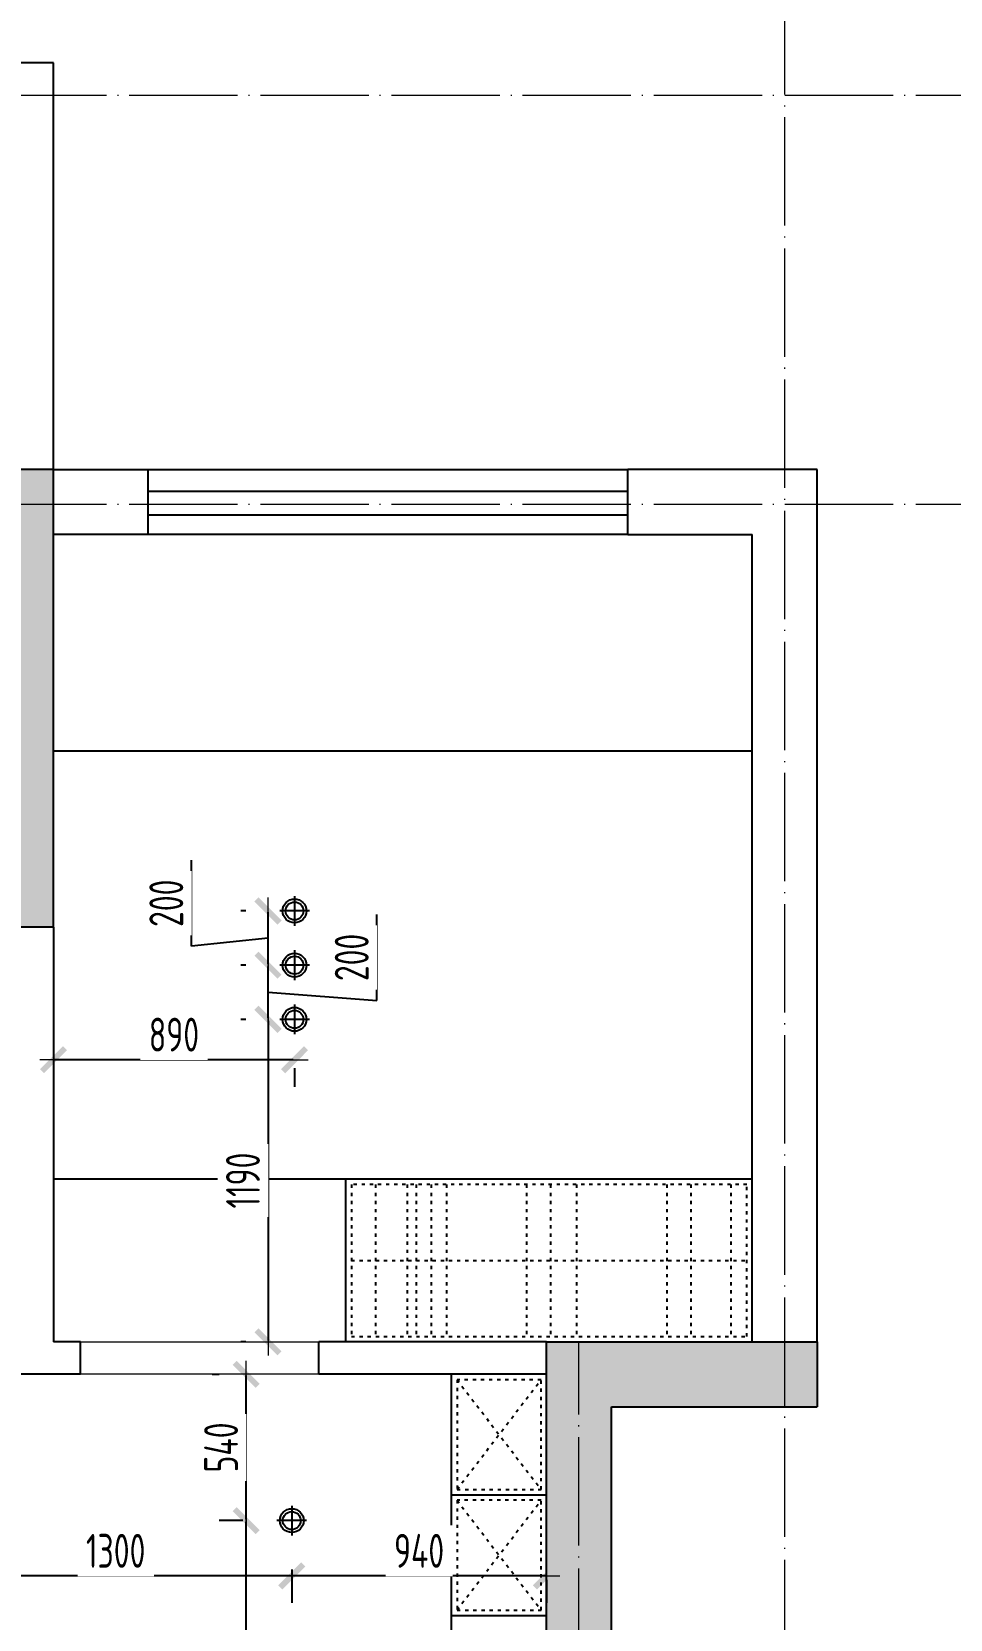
# Model space of a CAD drawing. Header units: inches. Extents: x 600 to 250244, y -404780 to 1000.
# Drawn here: x 174407 to 177798, y -326034 to -320175 of the extents above; entities that cross this region are included whole.
import ezdxf

# ---------------------------------------------------------------- set-up
doc = ezdxf.new("R2010")
doc.units = ezdxf.units.IN
doc.header["$MEASUREMENT"] = 0
doc.linetypes.add('ACAD_ISO03W100', pattern=[30, 12, -18])
doc.linetypes.add('DOTE', pattern=[2.42, 2, -0.2, 0.02, -0.2])
for name, color, linetype in [('D-ARCHI', 250, 'Continuous'), ('EVH 立面填充', 8, 'Continuous'), ('IBS-003-建筑窗框', 3, 'Continuous'), ('IBS-182-原建筑非承重墙', 150, 'Continuous'), ('IBS-200-原建筑承重墙柱', 200, 'Continuous'), ('IBS-63-原建筑窗', 63, 'Continuous'), ('IDS-040-固定高家具', 40, 'Continuous'), ('IRC-2-天花灯具', 2, 'Continuous'), ('IRC-30-天花轮廓线', 30, 'Continuous')]:
    doc.layers.add(name, color=color, linetype=linetype)
doc.layers.add('天棚材质标注', color=2, linetype='Continuous', lineweight=5)
doc.layers.add('门', color=65, linetype='Continuous', lineweight=13)
doc.styles.add('HBA-DIMT', font='ARCHS.SHX', dxfattribs={"width": 0.8})
doc.dimstyles.new('HBA_40', dxfattribs={"dimscale": 50, "dimtxt": 2.5, "dimasz": 0.1, "dimexe": 2, "dimexo": 2.5, "dimgap": 0.6, "dimtad": 1, "dimdec": 0, "dimrnd": 5, "dimzin": 0, "dimtxsty": 'HBA-DIMT', "dimblk": 'HBA_DIMENSION_TICK', "dimblk1": 'HBA_DIMENSION_TICK', "dimblk2": 'HBA_DIMENSION_TICK', "dimcen": 0.125, "dimclrd": 44, "dimclre": 44, "dimclrt": 2, "dimadec": 0, "dimazin": 0, "dimtfac": 1, "dimtdec": 0, "dimtix": 1, "dimtmove": 1, "dimatfit": 3, "dimldrblk": 'HBA_Leader_Dot', "dimfxl": 0, "dimtvp": 1, "dimtfill": 1, "dimtolj": 1, "dimtzin": 0, "dimarcsym": 0})

# ---------------------------------------------------------------- blocks, each defined once
blk = doc.blocks.new('A$C2C253EB8')
at = {"layer": 'IRC-2-天花灯具', "color": 250}
for p, q in [((55, 0), (55, 110)), ((0, 55), (110, 55))]:
    blk.add_line(p, q, dxfattribs=at)
at = {"layer": 'IRC-2-天花灯具', "color": 2}
blk.add_ellipse((55, 55), major_axis=(44, 0), ratio=1, start_param=1.571461413961594, end_param=7.85464672114118, dxfattribs=at)
at = {"layer": 'IRC-2-天花灯具', "color": 251}
blk.add_ellipse((55, 55), major_axis=(33, 0), ratio=1, start_param=1.570667, end_param=7.853852, dxfattribs=at)
blk = doc.blocks.new('HBA_DIMENSION_TICK')
at = {"color": 0, "linetype": 'ByBlock'}
for p, q in [((-10, 0), (0, 0)), ((0, 0), (10, 0))]:
    blk.add_line(p, q, dxfattribs=at)
at = {"color": 50, "linetype": 'ByBlock'}
blk.add_solid([(-10, -7), (-7, -10), (7, 10), (10, 7)], dxfattribs=at)
blk = doc.blocks.new('*D483')
at = {"layer": 'Defpoints', "color": 0, "transparency": 16777216}
for p in [(175198.5, -325670.4), (175311.9, -325670.4), (175311.9, -327065.4)]:
    blk.add_point(p, dxfattribs=at)
at = {"layer": '天棚材质标注', "color": 44, "lineweight": -2, "transparency": 16777216}
for p, q in [((175186.9, -325670.4), (175098.5, -325670.4)), ((175198.5, -327060.4), (175198.5, -325675.4)), ((175186.9, -327065.4), (175098.5, -327065.4))]:
    blk.add_line(p, q, dxfattribs=at)
at = {"layer": '天棚材质标注', "color": 44, "lineweight": -2, "transparency": 16777216, "xscale": 5, "yscale": 5, "zscale": 5}
for p, rotation in [((175198.5, -325670.4), 90), ((175198.5, -327065.4), 270)]:
    blk.add_blockref('HBA_DIMENSION_TICK', p, dxfattribs=dict(at, rotation=rotation))
at = {"layer": '天棚材质标注', "color": 2, "transparency": 16777216, "insert": (175106, -326367.9), "char_height": 125, "attachment_point": 5, "rotation": 90, "style": 'HBA-DIMT', "bg_fill": 3, "box_fill_scale": 1.25, "bg_fill_color": 256, "bg_fill_true_color": 13158600, "bg_fill_transparency": 0}
blk.add_mtext('\\A1;1395', dxfattribs=at)
blk = doc.blocks.new('HBA_Leader_Dot')
at = {"color": 0, "linetype": 'ByBlock'}
blk.add_line((-5, 0), (-10, 0), dxfattribs=at)
at = {"color": 0, "linetype": 'ByBlock', "const_width": 5}
blk.add_lwpolyline([(-2.5, 0, 1), (2.5, 0, 1)], format="xyb", close=True, dxfattribs=at)
blk = doc.blocks.new('*D484')
at = {"layer": 'Defpoints', "color": 0, "transparency": 16777216}
for p in [(175198.5, -325130.4), (175198.5, -325130.4), (175311.9, -325670.4)]:
    blk.add_point(p, dxfattribs=at)
at = {"layer": '天棚材质标注', "color": 44, "lineweight": -2, "transparency": 16777216}
for p, q in [((175073.5, -325130.4), (175098.5, -325130.4)), ((175198.5, -325665.4), (175198.5, -325135.4)), ((175186.9, -325670.4), (175098.5, -325670.4))]:
    blk.add_line(p, q, dxfattribs=at)
at = {"layer": '天棚材质标注', "color": 44, "lineweight": -2, "transparency": 16777216, "xscale": 5, "yscale": 5, "zscale": 5}
for p, rotation in [((175198.5, -325130.4), 90), ((175198.5, -325670.4), 270)]:
    blk.add_blockref('HBA_DIMENSION_TICK', p, dxfattribs=dict(at, rotation=rotation))
at = {"layer": '天棚材质标注', "color": 2, "transparency": 16777216, "insert": (175106, -325400.4), "char_height": 125, "attachment_point": 5, "rotation": 90, "style": 'HBA-DIMT', "bg_fill": 3, "box_fill_scale": 1.25, "bg_fill_color": 256, "bg_fill_true_color": 13158600, "bg_fill_transparency": 0}
blk.add_mtext('\\A1;540', dxfattribs=at)
blk = doc.blocks.new('*D485')
at = {"layer": 'Defpoints', "color": 0, "transparency": 16777216}
for p in [(175366.9, -325725.4), (176307.1, -325763.4), (175366.9, -325874.5)]:
    blk.add_point(p, dxfattribs=at)
at = {"layer": '天棚材质标注', "color": 44, "lineweight": -2, "transparency": 16777216}
for p, q in [((175366.9, -325850.4), (175366.9, -325974.5)), ((176302.1, -325874.5), (175371.9, -325874.5)), ((176307.1, -325888.4), (176307.1, -325974.5))]:
    blk.add_line(p, q, dxfattribs=at)
at = {"layer": '天棚材质标注', "color": 44, "lineweight": -2, "transparency": 16777216, "xscale": 5, "yscale": 5, "zscale": 5, "rotation": 180}
blk.add_blockref('HBA_DIMENSION_TICK', (175366.9, -325874.5), dxfattribs=at)
at = {"layer": '天棚材质标注', "color": 44, "lineweight": -2, "transparency": 16777216, "xscale": 5, "yscale": 5, "zscale": 5}
blk.add_blockref('HBA_DIMENSION_TICK', (176307.1, -325874.5), dxfattribs=at)
at = {"layer": '天棚材质标注', "color": 2, "transparency": 16777216, "insert": (175837, -325782), "char_height": 125, "attachment_point": 5, "style": 'HBA-DIMT', "bg_fill": 3, "box_fill_scale": 1.25, "bg_fill_color": 256, "bg_fill_true_color": 13158600, "bg_fill_transparency": 0}
blk.add_mtext('\\A1;940', dxfattribs=at)
blk = doc.blocks.new('*D486')
at = {"layer": 'Defpoints', "color": 0, "transparency": 16777216}
for p in [(174066.9, -325725.4), (175366.9, -325725.4), (174066.9, -325874.5)]:
    blk.add_point(p, dxfattribs=at)
at = {"layer": '天棚材质标注', "color": 44, "lineweight": -2, "transparency": 16777216}
for p, q in [((174066.9, -325850.4), (174066.9, -325974.5)), ((175361.9, -325874.5), (174071.9, -325874.5)), ((175366.9, -325850.4), (175366.9, -325974.5))]:
    blk.add_line(p, q, dxfattribs=at)
at = {"layer": '天棚材质标注', "color": 44, "lineweight": -2, "transparency": 16777216, "xscale": 5, "yscale": 5, "zscale": 5, "rotation": 180}
blk.add_blockref('HBA_DIMENSION_TICK', (174066.9, -325874.5), dxfattribs=at)
at = {"layer": '天棚材质标注', "color": 44, "lineweight": -2, "transparency": 16777216, "xscale": 5, "yscale": 5, "zscale": 5}
blk.add_blockref('HBA_DIMENSION_TICK', (175366.9, -325874.5), dxfattribs=at)
at = {"layer": '天棚材质标注', "color": 2, "transparency": 16777216, "insert": (174716.9, -325782), "char_height": 125, "attachment_point": 5, "style": 'HBA-DIMT', "bg_fill": 3, "box_fill_scale": 1.25, "bg_fill_color": 256, "bg_fill_true_color": 13158600, "bg_fill_transparency": 0}
blk.add_mtext('\\A1;1300', dxfattribs=at)
blk = doc.blocks.new('*D492')
at = {"layer": 'Defpoints', "color": 0, "transparency": 16777216}
for p in [(174487.1, -323875.2), (175377.3, -323875.2), (174487.1, -323969.2)]:
    blk.add_point(p, dxfattribs=at)
at = {"layer": '天棚材质标注', "color": 44, "lineweight": -2, "transparency": 16777216}
for p, q in [((175372.3, -323969.2), (174492.1, -323969.2)), ((174487.1, -324000.2), (174487.1, -324069.2)), ((175377.3, -324000.2), (175377.3, -324069.2))]:
    blk.add_line(p, q, dxfattribs=at)
at = {"layer": '天棚材质标注', "color": 44, "lineweight": -2, "transparency": 16777216, "xscale": 5, "yscale": 5, "zscale": 5, "rotation": 180}
blk.add_blockref('HBA_DIMENSION_TICK', (174487.1, -323969.2), dxfattribs=at)
at = {"layer": '天棚材质标注', "color": 44, "lineweight": -2, "transparency": 16777216, "xscale": 5, "yscale": 5, "zscale": 5}
blk.add_blockref('HBA_DIMENSION_TICK', (175377.3, -323969.2), dxfattribs=at)
at = {"layer": '天棚材质标注', "color": 2, "transparency": 16777216, "insert": (174932.2, -323876.7), "char_height": 125, "attachment_point": 5, "style": 'HBA-DIMT', "bg_fill": 3, "box_fill_scale": 1.25, "bg_fill_color": 256, "bg_fill_true_color": 13158600, "bg_fill_transparency": 0}
blk.add_mtext('\\A1;890', dxfattribs=at)
blk = doc.blocks.new('*D493')
at = {"layer": 'Defpoints', "color": 0, "transparency": 16777216}
for p in [(175322.3, -323820.2), (175279.3, -325010.4), (175322.3, -325010.4)]:
    blk.add_point(p, dxfattribs=at)
at = {"layer": '天棚材质标注', "color": 44, "lineweight": -2, "transparency": 16777216}
for p, q in [((175197.3, -323820.2), (175179.3, -323820.2)), ((175279.3, -323825.2), (175279.3, -325005.4)), ((175197.3, -325010.4), (175179.3, -325010.4))]:
    blk.add_line(p, q, dxfattribs=at)
at = {"layer": '天棚材质标注', "color": 44, "lineweight": -2, "transparency": 16777216, "xscale": 5, "yscale": 5, "zscale": 5}
for p, rotation in [((175279.3, -323820.2), 90), ((175279.3, -325010.4), 270)]:
    blk.add_blockref('HBA_DIMENSION_TICK', p, dxfattribs=dict(at, rotation=rotation))
at = {"layer": '天棚材质标注', "color": 2, "transparency": 16777216, "insert": (175186.8, -324415.3), "char_height": 125, "attachment_point": 5, "rotation": 90, "style": 'HBA-DIMT', "bg_fill": 3, "box_fill_scale": 1.25, "bg_fill_color": 256, "bg_fill_true_color": 13158600, "bg_fill_transparency": 0}
blk.add_mtext('\\A1;1190', dxfattribs=at)
blk = doc.blocks.new('*D494')
at = {"layer": 'Defpoints', "color": 0, "transparency": 16777216}
for p in [(175279.3, -323620.2), (175322.3, -323620.2), (175322.3, -323820.2)]:
    blk.add_point(p, dxfattribs=at)
at = {"layer": '天棚材质标注', "color": 44, "lineweight": -2, "transparency": 16777216}
for p, q in [((175680.8, -323750.2), (175680.8, -323433.1)), ((175197.3, -323620.2), (175179.3, -323620.2)), ((175279.3, -323815.2), (175279.3, -323625.2)), ((175279.3, -323720.2), (175680.8, -323750.2)), ((175197.3, -323820.2), (175179.3, -323820.2))]:
    blk.add_line(p, q, dxfattribs=at)
at = {"layer": '天棚材质标注', "color": 44, "lineweight": -2, "transparency": 16777216, "xscale": 5, "yscale": 5, "zscale": 5}
for p, rotation in [((175279.3, -323620.2), 90), ((175279.3, -323820.2), 270)]:
    blk.add_blockref('HBA_DIMENSION_TICK', p, dxfattribs=dict(at, rotation=rotation))
at = {"layer": '天棚材质标注', "color": 2, "transparency": 16777216, "insert": (175588.3, -323591.7), "char_height": 125, "attachment_point": 5, "rotation": 90, "style": 'HBA-DIMT', "bg_fill": 3, "box_fill_scale": 1.25, "bg_fill_color": 256, "bg_fill_true_color": 13158600, "bg_fill_transparency": 0}
blk.add_mtext('\\A1;200', dxfattribs=at)
blk = doc.blocks.new('*D495')
at = {"layer": 'Defpoints', "color": 0, "transparency": 16777216}
for p in [(175279.3, -323420.2), (175322.3, -323420.2), (175322.3, -323620.2)]:
    blk.add_point(p, dxfattribs=at)
at = {"layer": '天棚材质标注', "color": 44, "lineweight": -2, "transparency": 16777216}
for p, q in [((174996.3, -323550.2), (174996.3, -323233.1)), ((175197.3, -323420.2), (175179.3, -323420.2)), ((175279.3, -323615.2), (175279.3, -323425.2)), ((175279.3, -323520.2), (174996.3, -323550.2)), ((175197.3, -323620.2), (175179.3, -323620.2))]:
    blk.add_line(p, q, dxfattribs=at)
at = {"layer": '天棚材质标注', "color": 44, "lineweight": -2, "transparency": 16777216, "xscale": 5, "yscale": 5, "zscale": 5}
for p, rotation in [((175279.3, -323420.2), 90), ((175279.3, -323620.2), 270)]:
    blk.add_blockref('HBA_DIMENSION_TICK', p, dxfattribs=dict(at, rotation=rotation))
at = {"layer": '天棚材质标注', "color": 2, "transparency": 16777216, "insert": (174903.8, -323391.7), "char_height": 125, "attachment_point": 5, "rotation": 90, "style": 'HBA-DIMT', "bg_fill": 3, "box_fill_scale": 1.25, "bg_fill_color": 256, "bg_fill_true_color": 13158600, "bg_fill_transparency": 0}
blk.add_mtext('\\A1;200', dxfattribs=at)

msp = doc.modelspace()

# ---------------------------------------------------------------- hatches: boundary and pattern name
at = {"layer": 'EVH 立面填充'}
h = msp.add_hatch(color=256, dxfattribs=at)
h.dxf.hatch_style = 1
h.paths.add_polyline_path([(174267.1, -322030.4), (174267.1, -323480.4), (174487.1, -323480.4), (174487.1, -321790.4), (174057.1, -321790.4), (174057.1, -322030.4)])
h = msp.add_hatch(color=256, dxfattribs=at)
h.dxf.hatch_style = 1
h.paths.add_polyline_path([(176547.1, -325250.4), (177307.1, -325250.4), (177307.1, -325010.4), (176307.1, -325010.4), (176307.1, -328040.4), (176547.1, -328040.4)])

# ---------------------------------------------------------------- linework, layer by layer
for p in [(175957.1, -325575.4), (175957.1, -326020.4)]:
    msp.add_point(p)
at = {"layer": 'D-ARCHI', "color": 251, "linetype": 'DOTE', "lineweight": 5, "ltscale": 200}
for p, q in [((177187.1, -331538.7), (177187.1, -317590.2)), ((180007.1, -320410.2), (159679.8, -320410.2)), ((180007.1, -321920.4), (159667.1, -321920.4)), ((176427.1, -332538.7), (176427.1, -325010.4))]:
    msp.add_line(p, q, dxfattribs=at)
at = {"layer": 'IBS-003-建筑窗框', "color": 251, "ltscale": 10}
for p, q in [((174487.1, -320290.2), (168947.1, -320290.2)), ((174487.1, -321790.4), (174487.1, -320290.2)), ((174837.1, -321790.4), (176607.1, -321790.4)), ((176607.1, -322030.4), (174837.1, -322030.4))]:
    msp.add_line(p, q, dxfattribs=at)
at = {"layer": 'IBS-182-原建筑非承重墙'}
for p, q in [((174487.1, -321790.4), (174837.1, -321790.4)), ((174837.1, -322030.4), (174837.1, -321790.4)), ((177307.1, -321790.4), (176607.1, -321790.4)), ((176607.1, -322030.4), (176607.1, -321790.4)), ((177307.1, -325010.4), (177307.1, -321790.4)), ((174837.1, -322030.4), (174487.1, -322030.4)), ((176607.1, -322030.4), (177067.1, -322030.4)), ((177067.1, -325010.4), (177067.1, -322030.4)), ((174487.1, -323480.4), (174487.1, -325010.4)), ((174587.1, -325010.4), (174487.1, -325010.4)), ((174587.1, -325130.4), (174587.1, -325010.4)), ((175467.1, -325130.4), (175467.1, -325010.4)), ((176307.1, -325010.4), (175467.1, -325010.4)), ((174587.1, -325130.4), (174267.1, -325130.4)), ((176307.1, -325130.4), (175467.1, -325130.4))]:
    msp.add_line(p, q, dxfattribs=at)
at = {"layer": 'IBS-200-原建筑承重墙柱', "ltscale": 0.02}
for p, q in [((174487.1, -321790.4), (174057.1, -321790.4)), ((174487.1, -323480.4), (174487.1, -321790.4)), ((174487.1, -323480.4), (174267.1, -323480.4)), ((176307.1, -328040.4), (176307.1, -325010.4)), ((176307.1, -325010.4), (177307.1, -325010.4)), ((177307.1, -325010.4), (177307.1, -325250.4)), ((176547.1, -328040.4), (176547.1, -325250.4)), ((176547.1, -325250.4), (177307.1, -325250.4))]:
    msp.add_line(p, q, dxfattribs=at)
at = {"layer": 'IBS-63-原建筑窗'}
for p, q in [((174837.1, -321870.4), (176607.1, -321870.4)), ((174837.1, -321958), (176607.1, -321958))]:
    msp.add_line(p, q, dxfattribs=at)
at = {"layer": 'IDS-040-固定高家具'}
for p, q in [((177067.1, -324410.4), (175567.1, -324410.4)), ((175567.1, -325010.4), (175567.1, -324410.4)), ((175957.1, -327800.4), (175957.1, -325130.4)), ((175957.1, -325575.4), (176307.1, -325575.4)), ((175957.1, -326020.4), (176307.1, -326020.4))]:
    msp.add_line(p, q, dxfattribs=at)
at = {"layer": 'IDS-040-固定高家具', "linetype": 'ACAD_ISO03W100'}
for p, q in [((175676.2, -324430.4), (175676.2, -324990.4)), ((175792.9, -324430.4), (175792.9, -324990.4)), ((175826.6, -324430.4), (175826.6, -324990.4)), ((175881, -324430.4), (175881, -324990.4)), ((175938, -324430.4), (175938, -324990.4)), ((176233.5, -324430.4), (176233.5, -324990.4)), ((176321.6, -324430.4), (176321.6, -324990.4)), ((176417.5, -324430.4), (176417.5, -324990.4)), ((176751.9, -324430.4), (176751.9, -324990.4)), ((176840, -324430.4), (176840, -324990.4)), ((176987.7, -324430.4), (176987.7, -324990.4)), ((175587.1, -324710.4), (177047.1, -324710.4)), ((175977.1, -325555.4), (176287.1, -325150.4)), ((175977.1, -325150.4), (176287.1, -325555.4)), ((175977.1, -326000.4), (176287.1, -325595.4)), ((175977.1, -325595.4), (176287.1, -326000.4))]:
    msp.add_line(p, q, dxfattribs=at)
for points in [[(175587.1, -324990.4), (177047.1, -324990.4), (177047.1, -324430.4), (175587.1, -324430.4)], [(175977.1, -325555.4), (176287.1, -325555.4), (176287.1, -325150.4), (175977.1, -325150.4)], [(175977.1, -326000.4), (176287.1, -326000.4), (176287.1, -325595.4), (175977.1, -325595.4)]]:
    msp.add_lwpolyline(points, close=True, dxfattribs=at)
at = {"layer": 'IRC-30-天花轮廓线'}
for p, q in [((177067.1, -322830.4), (174487.1, -322830.4)), ((177067.1, -324410.4), (174487.1, -324410.4))]:
    msp.add_line(p, q, dxfattribs=at)
at = {"layer": '门', "color": 8, "lineweight": 5}
msp.add_lwpolyline([(174587.1, -325010.4), (175467.1, -325010.4), (175467.1, -325130.4), (174587.1, -325130.4)], close=True, dxfattribs=at)

# ---------------------------------------------------------------- block references
at = {"layer": 'IRC-2-天花灯具', "rotation": 180}
for p in [(175432.3, -323365.2), (175432.3, -323565.2), (175432.3, -323765.2), (175421.9, -325615.4)]:
    msp.add_blockref('A$C2C253EB8', p, dxfattribs=at)

# ---------------------------------------------------------------- next in the draw order: dimensions: what is measured, and where the dimension line sits
at = {"layer": '天棚材质标注', "color": 6}
dim = msp.add_linear_dim(base=(174487.1, -323969.2), p1=(175377.3, -323875.2), p2=(174487.1, -323875.2), dimstyle='HBA_40', dxfattribs=at)
dim.commit()
dim.dimension.update_dxf_attribs({"geometry": '*D492', "text_midpoint": (174932.2, -323876.7)})
dim = msp.add_linear_dim(base=(175198.5, -325670.4), p1=(175311.9, -327065.4), p2=(175311.9, -325670.4), angle=90, dimstyle='HBA_40', dxfattribs=at)
dim.commit()
dim.dimension.update_dxf_attribs({"geometry": '*D483', "text_midpoint": (175106, -326367.9)})

# ---------------------------------------------------------------- next in the draw order: dimensions: what is measured, and where the dimension line sits
dim = msp.add_linear_dim(base=(175198.5, -325130.4), p1=(175311.9, -325670.4), p2=(175198.5, -325130.4), angle=90, dimstyle='HBA_40', dxfattribs=at)
dim.commit()
dim.dimension.update_dxf_attribs({"geometry": '*D484', "text_midpoint": (175106, -325400.4)})

# ---------------------------------------------------------------- next in the draw order: dimensions: what is measured, and where the dimension line sits
dim = msp.add_linear_dim(base=(175279.3, -325010.4), p1=(175322.3, -323820.2), p2=(175322.3, -325010.4), angle=90, dimstyle='HBA_40', dxfattribs=at)
dim.commit()
dim.dimension.update_dxf_attribs({"geometry": '*D493', "text_midpoint": (175186.8, -324415.3)})
dim = msp.add_linear_dim(base=(175366.9, -325874.5), p1=(176307.1, -325763.4), p2=(175366.9, -325725.4), dimstyle='HBA_40', dxfattribs=at)
dim.commit()
dim.dimension.update_dxf_attribs({"geometry": '*D485', "text_midpoint": (175837, -325782)})

# ---------------------------------------------------------------- next in the draw order: dimensions: what is measured, and where the dimension line sits
dim = msp.add_linear_dim(base=(175279.3, -323620.2), p1=(175322.3, -323820.2), p2=(175322.3, -323620.2), angle=90, dimstyle='HBA_40', dxfattribs=at)
dim.commit()
dim.dimension.update_dxf_attribs({"geometry": '*D494', "text_midpoint": (175680.8, -323720.2), "dimtype": 160})
dim = msp.add_linear_dim(base=(174066.9, -325874.5), p1=(175366.9, -325725.4), p2=(174066.9, -325725.4), dimstyle='HBA_40', dxfattribs=at)
dim.commit()
dim.dimension.update_dxf_attribs({"geometry": '*D486', "text_midpoint": (174716.9, -325782)})

# ---------------------------------------------------------------- next in the draw order: dimensions: what is measured, and where the dimension line sits
dim = msp.add_linear_dim(base=(175279.3, -323420.2), p1=(175322.3, -323620.2), p2=(175322.3, -323420.2), angle=90, dimstyle='HBA_40', dxfattribs=at)
dim.commit()
dim.dimension.update_dxf_attribs({"geometry": '*D495', "text_midpoint": (174996.3, -323520.2), "dimtype": 160})

doc.saveas('drawing.dxf')
